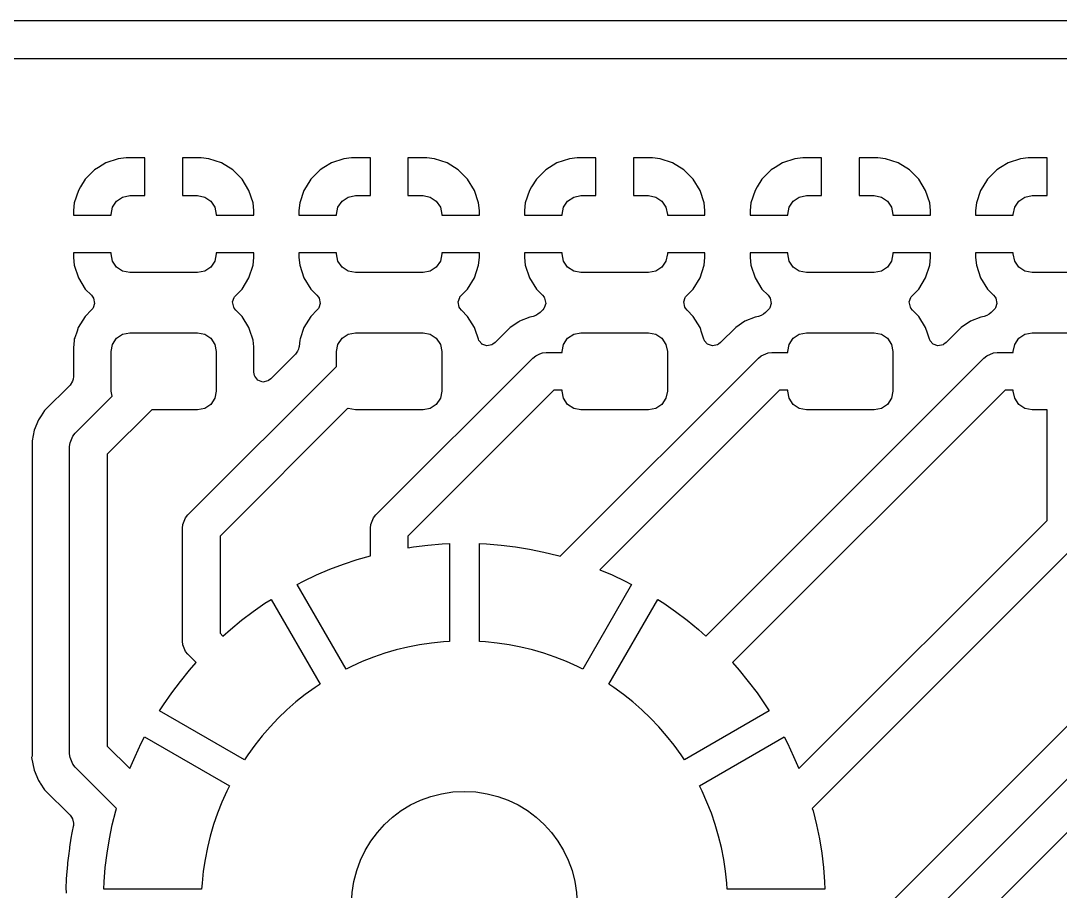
# Model space of a CAD drawing. Header units: millimetres. Extents: x 117.1 to 182.9, y -117.9 to -82.1.
# Drawn here: x 134.1 to 147.92, y -111.83 to -100.25 of the extents above; entities that cross this region are included whole.
import ezdxf

# ---------------------------------------------------------------- set-up
doc = ezdxf.new("R2010")
doc.units = ezdxf.units.MM
for name, color, linetype, lineweight, true_color in [('cut_in', 5, 'CONTINUOUS', 25, 0x0000ff), ('trace_in', 6, 'CONTINUOUS', 25, 0xff00ff), ('trace_out', 214, 'CONTINUOUS', 25, 0x800080)]:
    doc.layers.add(name, color=color, linetype=linetype, lineweight=lineweight, true_color=true_color)

msp = doc.modelspace()

# ---------------------------------------------------------------- linework, layer by layer
at = {"layer": 'cut_in'}
msp.add_circle((140, -112), 1.5, dxfattribs=at)
at = {"layer": 'trace_in', "linetype": 'CONTINUOUS'}
for p, q in [((135.230875, -102.140643), (135.131394, -102.202003)), ((135.230877, -102.140642), (135.230875, -102.140643)), ((135.230879, -102.140641), (135.230877, -102.140642)), ((135.230887, -102.140638), (135.230879, -102.140641)), ((135.397302, -102.085494), (135.230887, -102.140638)), ((135.397304, -102.085493), (135.397302, -102.085494)), ((135.500006, -102.075001), (135.397304, -102.085493)), ((135.500019, -102.075), (135.500006, -102.075001)), ((135.500029, -102.075), (135.500019, -102.075)), ((135.500037, -102.075), (135.500029, -102.075)), ((135.75, -102.075), (135.500037, -102.075)), ((135.75, -102.575), (135.75, -102.075)), ((136.499986, -102.075), (136.25, -102.075)), ((136.25, -102.075), (136.25, -102.575)), ((136.499991, -102.075), (136.499986, -102.075)), ((136.602694, -102.085493), (136.499991, -102.075)), ((136.602699, -102.085494), (136.602694, -102.085493)), ((136.76911, -102.140638), (136.602699, -102.085494)), ((136.769119, -102.140641), (136.76911, -102.140638)), ((136.769124, -102.140643), (136.769119, -102.140641)), ((136.918345, -102.232684), (136.769124, -102.140643)), ((138.230875, -102.140643), (138.131394, -102.202003)), ((138.230877, -102.140642), (138.230875, -102.140643)), ((138.230879, -102.140641), (138.230877, -102.140642)), ((138.230887, -102.140638), (138.230879, -102.140641)), ((138.397302, -102.085494), (138.230887, -102.140638)), ((138.397304, -102.085493), (138.397302, -102.085494)), ((138.500006, -102.075001), (138.397304, -102.085493)), ((138.500019, -102.075), (138.500006, -102.075001)), ((138.500029, -102.075), (138.500019, -102.075)), ((138.500037, -102.075), (138.500029, -102.075)), ((138.75, -102.075), (138.500037, -102.075)), ((138.75, -102.575), (138.75, -102.075)), ((139.499986, -102.075), (139.25, -102.075)), ((139.25, -102.075), (139.25, -102.575)), ((139.499991, -102.075), (139.499986, -102.075)), ((139.602694, -102.085493), (139.499991, -102.075)), ((139.602699, -102.085494), (139.602694, -102.085493)), ((139.76911, -102.140638), (139.602699, -102.085494)), ((139.769119, -102.140641), (139.76911, -102.140638)), ((139.769124, -102.140643), (139.769119, -102.140641)), ((139.918345, -102.232684), (139.769124, -102.140643)), ((141.230875, -102.140643), (141.131394, -102.202003)), ((141.230877, -102.140642), (141.230875, -102.140643)), ((141.230879, -102.140641), (141.230877, -102.140642)), ((141.230887, -102.140638), (141.230879, -102.140641)), ((141.397302, -102.085494), (141.230887, -102.140638)), ((141.397304, -102.085493), (141.397302, -102.085494)), ((141.500006, -102.075001), (141.397304, -102.085493)), ((141.500019, -102.075), (141.500006, -102.075001)), ((141.500029, -102.075), (141.500019, -102.075)), ((141.500037, -102.075), (141.500029, -102.075)), ((141.75, -102.075), (141.500037, -102.075)), ((141.75, -102.575), (141.75, -102.075)), ((142.499986, -102.075), (142.25, -102.075)), ((142.25, -102.075), (142.25, -102.575)), ((142.499991, -102.075), (142.499986, -102.075)), ((142.602694, -102.085493), (142.499991, -102.075)), ((142.602699, -102.085494), (142.602694, -102.085493)), ((142.76911, -102.140638), (142.602699, -102.085494)), ((142.769119, -102.140641), (142.76911, -102.140638)), ((142.769124, -102.140643), (142.769119, -102.140641)), ((142.918345, -102.232684), (142.769124, -102.140643)), ((144.230875, -102.140643), (144.131394, -102.202003)), ((144.230877, -102.140642), (144.230875, -102.140643)), ((144.230879, -102.140641), (144.230877, -102.140642)), ((144.230887, -102.140638), (144.230879, -102.140641)), ((144.397302, -102.085494), (144.230887, -102.140638)), ((144.397304, -102.085493), (144.397302, -102.085494)), ((144.500006, -102.075001), (144.397304, -102.085493)), ((144.500019, -102.075), (144.500006, -102.075001)), ((144.500029, -102.075), (144.500019, -102.075)), ((144.500037, -102.075), (144.500029, -102.075)), ((144.75, -102.075), (144.500037, -102.075)), ((144.75, -102.575), (144.75, -102.075)), ((145.499986, -102.075), (145.25, -102.075)), ((145.25, -102.075), (145.25, -102.575)), ((145.499991, -102.075), (145.499986, -102.075)), ((145.602694, -102.085493), (145.499991, -102.075)), ((145.602699, -102.085494), (145.602694, -102.085493)), ((145.76911, -102.140638), (145.602699, -102.085494)), ((145.769119, -102.140641), (145.76911, -102.140638)), ((145.769124, -102.140643), (145.769119, -102.140641)), ((145.918345, -102.232684), (145.769124, -102.140643)), ((147.230875, -102.140643), (147.131394, -102.202003)), ((147.230877, -102.140642), (147.230875, -102.140643)), ((147.230879, -102.140641), (147.230877, -102.140642)), ((147.230887, -102.140638), (147.230879, -102.140641)), ((147.397302, -102.085494), (147.230887, -102.140638)), ((147.397304, -102.085493), (147.397302, -102.085494)), ((147.500006, -102.075001), (147.397304, -102.085493)), ((147.500019, -102.075), (147.500006, -102.075001)), ((147.500029, -102.075), (147.500019, -102.075)), ((147.500037, -102.075), (147.500029, -102.075)), ((147.75, -102.075), (147.500037, -102.075)), ((147.75, -102.575), (147.75, -102.075)), ((135.081652, -102.232685), (134.957685, -102.356652)), ((135.131394, -102.202003), (135.081652, -102.232685)), ((137.042315, -102.356654), (136.918345, -102.232684)), ((138.081652, -102.232685), (137.957685, -102.356652)), ((138.131394, -102.202003), (138.081652, -102.232685)), ((140.042315, -102.356654), (139.918345, -102.232684)), ((141.081652, -102.232685), (140.957685, -102.356652)), ((141.131394, -102.202003), (141.081652, -102.232685)), ((143.042315, -102.356654), (142.918345, -102.232684)), ((144.081652, -102.232685), (143.957685, -102.356652)), ((144.131394, -102.202003), (144.081652, -102.232685)), ((146.042315, -102.356654), (145.918345, -102.232684)), ((147.081652, -102.232685), (146.957685, -102.356652)), ((147.131394, -102.202003), (147.081652, -102.232685)), ((134.957684, -102.356654), (134.894337, -102.459356)), ((134.957685, -102.356652), (134.957684, -102.356654)), ((137.134356, -102.505875), (137.042315, -102.356654)), ((137.957684, -102.356654), (137.894337, -102.459356)), ((137.957685, -102.356652), (137.957684, -102.356654)), ((140.134356, -102.505875), (140.042315, -102.356654)), ((140.957684, -102.356654), (140.894337, -102.459356)), ((140.957685, -102.356652), (140.957684, -102.356654)), ((143.134356, -102.505875), (143.042315, -102.356654)), ((143.957684, -102.356654), (143.894337, -102.459356)), ((143.957685, -102.356652), (143.957684, -102.356654)), ((146.134356, -102.505875), (146.042315, -102.356654)), ((146.957684, -102.356654), (146.894337, -102.459356)), ((146.957685, -102.356652), (146.957684, -102.356654)), ((134.865638, -102.505888), (134.810494, -102.672299)), ((134.865641, -102.505879), (134.865638, -102.505888)), ((134.894337, -102.459356), (134.865641, -102.505879)), ((135.454329, -102.59403), (135.55, -102.575)), ((135.55, -102.575), (135.75, -102.575)), ((136.25, -102.575), (136.45, -102.575)), ((136.45, -102.575), (136.545671, -102.59403)), ((137.134358, -102.50588), (137.134356, -102.505875)), ((137.189505, -102.672302), (137.134358, -102.50588)), ((137.865638, -102.505888), (137.810494, -102.672299)), ((137.865641, -102.505879), (137.865638, -102.505888)), ((137.894337, -102.459356), (137.865641, -102.505879)), ((138.454329, -102.59403), (138.55, -102.575)), ((138.55, -102.575), (138.75, -102.575)), ((139.25, -102.575), (139.45, -102.575)), ((139.45, -102.575), (139.545671, -102.59403)), ((140.134358, -102.50588), (140.134356, -102.505875)), ((140.189505, -102.672302), (140.134358, -102.50588)), ((140.865638, -102.505888), (140.810494, -102.672299)), ((140.865641, -102.505879), (140.865638, -102.505888)), ((140.894337, -102.459356), (140.865641, -102.505879)), ((141.454329, -102.59403), (141.55, -102.575)), ((141.55, -102.575), (141.75, -102.575)), ((142.25, -102.575), (142.45, -102.575)), ((142.45, -102.575), (142.545671, -102.59403)), ((143.134358, -102.50588), (143.134356, -102.505875)), ((143.189505, -102.672302), (143.134358, -102.50588)), ((143.865638, -102.505888), (143.810494, -102.672299)), ((143.865641, -102.505879), (143.865638, -102.505888)), ((143.894337, -102.459356), (143.865641, -102.505879)), ((144.454329, -102.59403), (144.55, -102.575)), ((144.55, -102.575), (144.75, -102.575)), ((145.25, -102.575), (145.45, -102.575)), ((145.45, -102.575), (145.545671, -102.59403)), ((146.134358, -102.50588), (146.134356, -102.505875)), ((146.189505, -102.672302), (146.134358, -102.50588)), ((146.865638, -102.505888), (146.810494, -102.672299)), ((146.865641, -102.505879), (146.865638, -102.505888)), ((146.894337, -102.459356), (146.865641, -102.505879)), ((147.454329, -102.59403), (147.55, -102.575)), ((147.55, -102.575), (147.75, -102.575)), ((134.810493, -102.672304), (134.8, -102.775007)), ((134.810494, -102.672299), (134.810493, -102.672304)), ((135.31903, -102.729329), (135.373223, -102.648223)), ((135.373223, -102.648223), (135.454329, -102.59403)), ((136.545671, -102.59403), (136.626777, -102.648223)), ((136.626777, -102.648223), (136.68097, -102.729329)), ((137.199997, -102.775007), (137.189505, -102.672302)), ((137.810493, -102.672304), (137.8, -102.775007)), ((137.810494, -102.672299), (137.810493, -102.672304)), ((138.31903, -102.729329), (138.373223, -102.648223)), ((138.373223, -102.648223), (138.454329, -102.59403)), ((139.545671, -102.59403), (139.626777, -102.648223)), ((139.626777, -102.648223), (139.68097, -102.729329)), ((140.199997, -102.775007), (140.189505, -102.672302)), ((140.810493, -102.672304), (140.8, -102.775007)), ((140.810494, -102.672299), (140.810493, -102.672304)), ((141.31903, -102.729329), (141.373223, -102.648223)), ((141.373223, -102.648223), (141.454329, -102.59403)), ((142.545671, -102.59403), (142.626777, -102.648223)), ((142.626777, -102.648223), (142.68097, -102.729329)), ((143.199997, -102.775007), (143.189505, -102.672302)), ((143.810493, -102.672304), (143.8, -102.775007)), ((143.810494, -102.672299), (143.810493, -102.672304)), ((144.31903, -102.729329), (144.373223, -102.648223)), ((144.373223, -102.648223), (144.454329, -102.59403)), ((145.545671, -102.59403), (145.626777, -102.648223)), ((145.626777, -102.648223), (145.68097, -102.729329)), ((146.199997, -102.775007), (146.189505, -102.672302)), ((146.810493, -102.672304), (146.8, -102.775007)), ((146.810494, -102.672299), (146.810493, -102.672304)), ((147.31903, -102.729329), (147.373223, -102.648223)), ((147.373223, -102.648223), (147.454329, -102.59403)), ((134.8, -102.775007), (134.8, -102.77501)), ((134.8, -102.77501), (134.8, -102.775013)), ((134.8, -102.775013), (134.8, -102.8375)), ((134.8, -102.8375), (135.3, -102.8375)), ((135.3, -102.825), (135.31903, -102.729329)), ((135.3, -102.8375), (135.3, -102.825)), ((136.68097, -102.729329), (136.7, -102.825)), ((136.7, -102.825), (136.7, -102.8375)), ((136.7, -102.8375), (137.199999, -102.8375)), ((137.199998, -102.775012), (137.199997, -102.775007)), ((137.199999, -102.775029), (137.199998, -102.775012)), ((137.199999, -102.8375), (137.199999, -102.775029)), ((137.8, -102.775007), (137.8, -102.77501)), ((137.8, -102.77501), (137.8, -102.775013)), ((137.8, -102.775013), (137.8, -102.8375)), ((137.8, -102.8375), (138.3, -102.8375)), ((138.3, -102.825), (138.31903, -102.729329)), ((138.3, -102.8375), (138.3, -102.825)), ((139.68097, -102.729329), (139.7, -102.825)), ((139.7, -102.825), (139.7, -102.8375)), ((139.7, -102.8375), (140.199999, -102.8375)), ((140.199998, -102.775012), (140.199997, -102.775007)), ((140.199999, -102.775029), (140.199998, -102.775012)), ((140.199999, -102.8375), (140.199999, -102.775029)), ((140.8, -102.775007), (140.8, -102.77501)), ((140.8, -102.77501), (140.8, -102.775013)), ((140.8, -102.775013), (140.8, -102.8375)), ((140.8, -102.8375), (141.3, -102.8375)), ((141.3, -102.825), (141.31903, -102.729329)), ((141.3, -102.8375), (141.3, -102.825)), ((142.68097, -102.729329), (142.7, -102.825)), ((142.7, -102.825), (142.7, -102.8375)), ((142.7, -102.8375), (143.199999, -102.8375)), ((143.199998, -102.775012), (143.199997, -102.775007)), ((143.199999, -102.775029), (143.199998, -102.775012)), ((143.199999, -102.8375), (143.199999, -102.775029)), ((143.8, -102.775007), (143.8, -102.77501)), ((143.8, -102.77501), (143.8, -102.775013)), ((143.8, -102.775013), (143.8, -102.8375)), ((143.8, -102.8375), (144.3, -102.8375)), ((144.3, -102.825), (144.31903, -102.729329)), ((144.3, -102.8375), (144.3, -102.825)), ((145.68097, -102.729329), (145.7, -102.825)), ((145.7, -102.825), (145.7, -102.8375)), ((145.7, -102.8375), (146.199999, -102.8375)), ((146.199998, -102.775012), (146.199997, -102.775007)), ((146.199999, -102.775029), (146.199998, -102.775012)), ((146.199999, -102.8375), (146.199999, -102.775029)), ((146.8, -102.775007), (146.8, -102.77501)), ((146.8, -102.77501), (146.8, -102.775013)), ((146.8, -102.775013), (146.8, -102.8375)), ((146.8, -102.8375), (147.3, -102.8375)), ((147.3, -102.825), (147.31903, -102.729329)), ((147.3, -102.8375), (147.3, -102.825))]:
    msp.add_line(p, q, dxfattribs=at)
at = {"layer": 'trace_out', "linetype": 'CONTINUOUS'}
for p, q in [((153.345, -100.25), (132, -100.25)), ((131.926082, -100.7505), (149.527727, -100.7505)), ((135.3, -103.3375), (134.800001, -103.3375)), ((134.800001, -103.3375), (134.800001, -103.399995)), ((134.800001, -103.399995), (134.810493, -103.502694)), ((135.3, -103.35), (135.3, -103.3375)), ((135.31903, -103.445671), (135.3, -103.35)), ((136.7, -103.35), (136.68097, -103.445671)), ((137.2, -103.3375), (136.7, -103.3375)), ((136.7, -103.3375), (136.7, -103.35)), ((137.189506, -103.50269), (137.199999, -103.399986)), ((137.199999, -103.399986), (137.2, -103.399973)), ((137.2, -103.399973), (137.2, -103.3375)), ((138.3, -103.3375), (137.800001, -103.3375)), ((137.800001, -103.3375), (137.800001, -103.399995)), ((137.800001, -103.399995), (137.810493, -103.502694)), ((138.3, -103.35), (138.3, -103.3375)), ((138.31903, -103.445671), (138.3, -103.35)), ((139.7, -103.35), (139.68097, -103.445671)), ((140.2, -103.3375), (139.7, -103.3375)), ((139.7, -103.3375), (139.7, -103.35)), ((140.189506, -103.50269), (140.199999, -103.399986)), ((140.199999, -103.399986), (140.2, -103.399973)), ((140.2, -103.399973), (140.2, -103.3375)), ((141.3, -103.3375), (140.800001, -103.3375)), ((140.800001, -103.3375), (140.800001, -103.399995)), ((140.800001, -103.399995), (140.810493, -103.502694)), ((141.3, -103.35), (141.3, -103.3375)), ((141.31903, -103.445671), (141.3, -103.35)), ((142.7, -103.35), (142.68097, -103.445671)), ((143.2, -103.3375), (142.7, -103.3375)), ((142.7, -103.3375), (142.7, -103.35)), ((143.189506, -103.50269), (143.199999, -103.399986)), ((143.199999, -103.399986), (143.2, -103.399973)), ((143.2, -103.399973), (143.2, -103.3375)), ((144.3, -103.3375), (143.800001, -103.3375)), ((143.800001, -103.3375), (143.800001, -103.399995)), ((143.800001, -103.399995), (143.810493, -103.502694)), ((144.3, -103.35), (144.3, -103.3375)), ((144.31903, -103.445671), (144.3, -103.35)), ((145.7, -103.35), (145.68097, -103.445671)), ((146.2, -103.3375), (145.7, -103.3375)), ((145.7, -103.3375), (145.7, -103.35)), ((146.189506, -103.50269), (146.199999, -103.399986)), ((146.199999, -103.399986), (146.2, -103.399973)), ((146.2, -103.399973), (146.2, -103.3375)), ((147.3, -103.3375), (146.800001, -103.3375)), ((146.800001, -103.3375), (146.800001, -103.399995)), ((146.800001, -103.399995), (146.810493, -103.502694)), ((147.3, -103.35), (147.3, -103.3375)), ((147.31903, -103.445671), (147.3, -103.35)), ((134.810493, -103.502694), (134.810494, -103.502696)), ((134.810494, -103.502696), (134.865604, -103.669009)), ((135.373223, -103.526777), (135.31903, -103.445671)), ((135.454329, -103.58097), (135.373223, -103.526777)), ((136.626777, -103.526777), (136.545671, -103.58097)), ((136.68097, -103.445671), (136.626777, -103.526777)), ((137.134358, -103.669119), (137.189505, -103.502697)), ((137.189505, -103.502697), (137.189506, -103.50269)), ((137.810493, -103.502694), (137.810494, -103.502696)), ((137.810494, -103.502696), (137.865604, -103.669009)), ((138.373223, -103.526777), (138.31903, -103.445671)), ((138.454329, -103.58097), (138.373223, -103.526777)), ((139.626777, -103.526777), (139.545671, -103.58097)), ((139.68097, -103.445671), (139.626777, -103.526777)), ((140.134358, -103.669119), (140.189505, -103.502697)), ((140.189505, -103.502697), (140.189506, -103.50269)), ((140.810493, -103.502694), (140.810494, -103.502696)), ((140.810494, -103.502696), (140.865604, -103.669009)), ((141.373223, -103.526777), (141.31903, -103.445671)), ((141.454329, -103.58097), (141.373223, -103.526777)), ((142.626777, -103.526777), (142.545671, -103.58097)), ((142.68097, -103.445671), (142.626777, -103.526777)), ((143.134358, -103.669119), (143.189505, -103.502697)), ((143.189505, -103.502697), (143.189506, -103.50269)), ((143.810493, -103.502694), (143.810494, -103.502696)), ((143.810494, -103.502696), (143.865604, -103.669009)), ((144.373223, -103.526777), (144.31903, -103.445671)), ((144.454329, -103.58097), (144.373223, -103.526777)), ((145.626777, -103.526777), (145.545671, -103.58097)), ((145.68097, -103.445671), (145.626777, -103.526777)), ((146.134358, -103.669119), (146.189505, -103.502697)), ((146.189505, -103.502697), (146.189506, -103.50269)), ((146.810493, -103.502694), (146.810494, -103.502696)), ((146.810494, -103.502696), (146.865604, -103.669009)), ((147.373223, -103.526777), (147.31903, -103.445671)), ((147.454329, -103.58097), (147.373223, -103.526777)), ((134.865604, -103.669009), (134.865641, -103.669119)), ((134.865641, -103.669119), (134.865643, -103.669124)), ((134.865643, -103.669124), (134.957684, -103.818345)), ((135.55, -103.6), (135.454329, -103.58097)), ((136.45, -103.6), (135.55, -103.6)), ((136.545671, -103.58097), (136.45, -103.6)), ((137.042317, -103.818342), (137.134356, -103.669124)), ((137.134356, -103.669124), (137.134358, -103.669119)), ((137.865604, -103.669009), (137.865641, -103.669119)), ((137.865641, -103.669119), (137.865643, -103.669124)), ((137.865643, -103.669124), (137.957684, -103.818345)), ((138.55, -103.6), (138.454329, -103.58097)), ((139.45, -103.6), (138.55, -103.6)), ((139.545671, -103.58097), (139.45, -103.6)), ((140.042317, -103.818342), (140.134356, -103.669124)), ((140.134356, -103.669124), (140.134358, -103.669119)), ((140.865604, -103.669009), (140.865641, -103.669119)), ((140.865641, -103.669119), (140.865643, -103.669124)), ((140.865643, -103.669124), (140.957684, -103.818345)), ((141.55, -103.6), (141.454329, -103.58097)), ((142.45, -103.6), (141.55, -103.6)), ((142.545671, -103.58097), (142.45, -103.6)), ((143.042317, -103.818342), (143.134356, -103.669124)), ((143.134356, -103.669124), (143.134358, -103.669119)), ((143.865604, -103.669009), (143.865641, -103.669119)), ((143.865641, -103.669119), (143.865643, -103.669124)), ((143.865643, -103.669124), (143.957684, -103.818345)), ((144.55, -103.6), (144.454329, -103.58097)), ((145.45, -103.6), (144.55, -103.6)), ((145.545671, -103.58097), (145.45, -103.6)), ((146.042317, -103.818342), (146.134356, -103.669124)), ((146.134356, -103.669124), (146.134358, -103.669119)), ((146.865604, -103.669009), (146.865641, -103.669119)), ((146.865641, -103.669119), (146.865643, -103.669124)), ((146.865643, -103.669124), (146.957684, -103.818345)), ((147.55, -103.6), (147.454329, -103.58097)), ((148.45, -103.6), (147.55, -103.6)), ((134.957684, -103.818345), (134.957685, -103.818346)), ((134.957685, -103.818346), (135.038696, -103.899357)), ((136.958113, -103.902545), (137.042317, -103.818342)), ((137.957684, -103.818345), (137.957685, -103.818346)), ((137.957685, -103.818346), (138.038696, -103.899357)), ((139.958113, -103.902545), (140.042317, -103.818342)), ((140.957684, -103.818345), (140.957685, -103.818346)), ((140.957685, -103.818346), (141.038696, -103.899357)), ((142.958113, -103.902545), (143.042317, -103.818342)), ((143.957684, -103.818345), (143.957685, -103.818346)), ((143.957685, -103.818346), (144.038696, -103.899357)), ((145.958113, -103.902545), (146.042317, -103.818342)), ((146.957684, -103.818345), (146.957685, -103.818346)), ((146.957685, -103.818346), (147.038696, -103.899357)), ((135.038696, -103.899357), (135.059848, -103.927613)), ((135.059848, -103.927613), (135.06734, -103.941334)), ((135.06734, -103.941334), (135.082192, -104.009594)), ((136.917935, -103.987888), (136.937302, -103.92969)), ((136.937302, -103.92969), (136.941492, -103.923171)), ((136.941492, -103.923171), (136.958113, -103.902545)), ((138.038696, -103.899357), (138.059848, -103.927613)), ((138.059848, -103.927613), (138.06734, -103.941334)), ((138.06734, -103.941334), (138.082192, -104.009594)), ((139.917935, -103.987888), (139.937302, -103.92969)), ((139.937302, -103.92969), (139.941492, -103.923171)), ((139.941492, -103.923171), (139.958113, -103.902545)), ((141.038696, -103.899357), (141.059848, -103.927613)), ((141.059848, -103.927613), (141.06734, -103.941334)), ((141.06734, -103.941334), (141.082191, -104.009603)), ((142.917935, -103.987888), (142.937302, -103.92969)), ((142.937302, -103.92969), (142.941492, -103.923171)), ((142.941492, -103.923171), (142.958113, -103.902545)), ((144.038696, -103.899357), (144.059848, -103.927613)), ((144.059848, -103.927613), (144.06734, -103.941334)), ((144.06734, -103.941334), (144.082191, -104.009603)), ((145.917935, -103.987888), (145.937302, -103.92969)), ((145.937302, -103.92969), (145.941492, -103.923171)), ((145.941492, -103.923171), (145.958113, -103.902545)), ((147.038696, -103.899357), (147.059848, -103.927613)), ((147.059848, -103.927613), (147.06734, -103.941334)), ((147.06734, -103.941334), (147.082191, -104.009603)), ((135.041877, -104.096755), (134.957285, -104.181347)), ((135.058511, -104.076113), (135.041877, -104.096755)), ((135.062694, -104.069604), (135.058511, -104.076113)), ((135.082063, -104.0114), (135.062694, -104.069604)), ((135.082192, -104.009594), (135.082063, -104.0114)), ((136.917806, -103.989697), (136.917935, -103.987888)), ((136.932658, -104.057957), (136.917806, -103.989697)), ((136.94015, -104.071678), (136.932658, -104.057957)), ((136.961302, -104.099934), (136.94015, -104.071678)), ((137.042712, -104.181344), (136.961302, -104.099934)), ((138.041877, -104.096755), (137.957285, -104.181347)), ((138.058511, -104.076113), (138.041877, -104.096755)), ((138.062694, -104.069604), (138.058511, -104.076113)), ((138.082063, -104.0114), (138.062694, -104.069604)), ((138.082192, -104.009594), (138.082063, -104.0114)), ((139.917806, -103.989697), (139.917935, -103.987888)), ((139.932658, -104.057957), (139.917806, -103.989697)), ((139.94015, -104.071678), (139.932658, -104.057957)), ((139.961302, -104.099934), (139.94015, -104.071678)), ((140.042712, -104.181344), (139.961302, -104.099934)), ((141.041876, -104.096753), (141.006662, -104.131968)), ((141.058507, -104.076116), (141.041876, -104.096753)), ((141.062691, -104.069606), (141.058507, -104.076116)), ((141.082062, -104.011407), (141.062691, -104.069606)), ((141.082191, -104.009603), (141.082062, -104.011407)), ((142.917806, -103.989697), (142.917935, -103.987888)), ((142.932658, -104.057957), (142.917806, -103.989697)), ((142.94015, -104.071678), (142.932658, -104.057957)), ((142.961302, -104.099934), (142.94015, -104.071678)), ((143.042712, -104.181344), (142.961302, -104.099934)), ((144.041876, -104.096753), (144.006662, -104.131968)), ((144.058507, -104.076116), (144.041876, -104.096753)), ((144.062691, -104.069606), (144.058507, -104.076116)), ((144.082062, -104.011407), (144.062691, -104.069606)), ((144.082191, -104.009603), (144.082062, -104.011407)), ((145.917806, -103.989697), (145.917935, -103.987888)), ((145.932658, -104.057957), (145.917806, -103.989697)), ((145.94015, -104.071678), (145.932658, -104.057957)), ((145.961302, -104.099934), (145.94015, -104.071678)), ((146.042712, -104.181344), (145.961302, -104.099934)), ((147.041876, -104.096753), (147.006662, -104.131968)), ((147.058507, -104.076116), (147.041876, -104.096753)), ((147.062691, -104.069606), (147.058507, -104.076116)), ((147.082062, -104.011407), (147.062691, -104.069606)), ((147.082191, -104.009603), (147.082062, -104.011407)), ((134.957285, -104.181347), (134.865186, -104.330664)), ((137.134814, -104.330666), (137.042712, -104.181344)), ((137.957285, -104.181347), (137.865186, -104.330664)), ((140.134814, -104.330666), (140.042712, -104.181344)), ((140.868579, -104.190844), (140.732015, -104.24741)), ((140.868598, -104.190838), (140.868579, -104.190844)), ((140.914073, -104.181793), (140.868598, -104.190838)), ((140.949307, -104.169009), (140.914073, -104.181793)), ((140.978405, -104.153121), (140.949307, -104.169009)), ((141.006662, -104.131968), (140.978405, -104.153121)), ((143.134814, -104.330666), (143.042712, -104.181344)), ((143.868579, -104.190844), (143.732017, -104.247408)), ((143.868598, -104.190838), (143.868579, -104.190844)), ((143.914073, -104.181793), (143.868598, -104.190838)), ((143.949307, -104.169009), (143.914073, -104.181793)), ((143.978405, -104.153121), (143.949307, -104.169009)), ((144.006662, -104.131968), (143.978405, -104.153121)), ((146.134814, -104.330666), (146.042712, -104.181344)), ((146.868579, -104.190844), (146.732017, -104.247408)), ((146.868598, -104.190838), (146.868579, -104.190844)), ((146.914073, -104.181793), (146.868598, -104.190838)), ((146.949307, -104.169009), (146.914073, -104.181793)), ((146.978405, -104.153121), (146.949307, -104.169009)), ((147.006662, -104.131968), (146.978405, -104.153121)), ((134.865185, -104.330667), (134.848617, -104.380667)), ((134.865186, -104.330664), (134.865185, -104.330667)), ((137.143834, -104.357887), (137.134814, -104.330666)), ((137.189998, -104.4972), (137.143834, -104.357887)), ((137.865185, -104.330667), (137.815929, -104.479311)), ((137.865186, -104.330664), (137.865185, -104.330667)), ((140.143834, -104.357887), (140.134814, -104.330666)), ((140.186191, -104.485712), (140.143834, -104.357887)), ((140.609084, -104.329548), (140.407338, -104.531293)), ((140.724271, -104.252584), (140.609084, -104.329548)), ((140.724272, -104.252583), (140.724271, -104.252584)), ((140.732002, -104.247417), (140.724272, -104.252583)), ((140.732004, -104.247415), (140.732002, -104.247417)), ((140.732007, -104.247414), (140.732004, -104.247415)), ((140.732015, -104.24741), (140.732007, -104.247414)), ((143.143834, -104.357887), (143.134814, -104.330666)), ((143.151383, -104.38067), (143.143834, -104.357887)), ((143.609074, -104.329555), (143.407337, -104.531293)), ((143.60908, -104.32955), (143.609074, -104.329555)), ((143.609081, -104.329549), (143.60908, -104.32955)), ((143.731991, -104.247423), (143.609081, -104.329549)), ((143.732008, -104.247413), (143.731991, -104.247423)), ((143.732017, -104.247408), (143.732008, -104.247413)), ((146.143834, -104.357887), (146.134814, -104.330666)), ((146.151383, -104.38067), (146.143834, -104.357887)), ((146.609074, -104.329555), (146.407337, -104.531293)), ((146.60908, -104.32955), (146.609074, -104.329555)), ((146.609081, -104.329549), (146.60908, -104.32955)), ((146.731991, -104.247423), (146.609081, -104.329549)), ((146.732008, -104.247413), (146.731991, -104.247423)), ((146.732017, -104.247408), (146.732008, -104.247413)), ((134.809359, -104.503476), (134.7995, -104.599973)), ((134.809542, -104.499881), (134.809359, -104.503476)), ((134.810365, -104.49363), (134.809542, -104.499881)), ((134.811852, -104.479067), (134.810365, -104.49363)), ((134.820298, -104.466124), (134.811852, -104.479067)), ((134.848616, -104.38067), (134.820298, -104.466124)), ((134.848617, -104.380667), (134.848616, -104.38067)), ((135.31903, -104.554329), (135.373223, -104.473223)), ((135.373223, -104.473223), (135.454329, -104.41903)), ((135.454329, -104.41903), (135.55, -104.4)), ((135.55, -104.4), (136.45, -104.4)), ((136.45, -104.4), (136.545671, -104.41903)), ((136.545671, -104.41903), (136.626777, -104.473223)), ((136.626777, -104.473223), (136.68097, -104.554329)), ((137.189999, -104.497203), (137.189998, -104.4972)), ((137.19912, -104.586496), (137.189999, -104.497203)), ((137.81, -104.497205), (137.801098, -104.584337)), ((137.810001, -104.497204), (137.81, -104.497205)), ((137.815928, -104.479316), (137.810001, -104.497204)), ((137.815929, -104.479311), (137.815928, -104.479316)), ((138.31903, -104.554329), (138.373223, -104.473223)), ((138.373223, -104.473223), (138.454329, -104.41903)), ((138.454329, -104.41903), (138.55, -104.4)), ((138.55, -104.4), (139.45, -104.4)), ((139.45, -104.4), (139.545671, -104.41903)), ((139.545671, -104.41903), (139.626777, -104.473223)), ((139.626777, -104.473223), (139.68097, -104.554329)), ((140.193995, -104.504131), (140.186191, -104.485712)), ((140.194749, -104.505574), (140.193995, -104.504131)), ((140.230316, -104.547398), (140.194749, -104.505574)), ((141.31903, -104.554329), (141.373223, -104.473223)), ((141.373223, -104.473223), (141.454329, -104.41903)), ((141.454329, -104.41903), (141.55, -104.4)), ((141.55, -104.4), (142.45, -104.4)), ((142.45, -104.4), (142.545671, -104.41903)), ((142.545671, -104.41903), (142.626777, -104.473223)), ((142.626777, -104.473223), (142.68097, -104.554329)), ((143.18619, -104.48571), (143.151383, -104.38067)), ((143.193995, -104.504132), (143.18619, -104.48571)), ((143.194749, -104.505575), (143.193995, -104.504132)), ((143.230316, -104.547399), (143.194749, -104.505575)), ((144.31903, -104.554329), (144.373223, -104.473223)), ((144.373223, -104.473223), (144.454329, -104.41903)), ((144.454329, -104.41903), (144.55, -104.4)), ((144.55, -104.4), (145.45, -104.4)), ((145.45, -104.4), (145.545671, -104.41903)), ((145.545671, -104.41903), (145.626777, -104.473223)), ((145.626777, -104.473223), (145.68097, -104.554329)), ((146.18619, -104.48571), (146.151383, -104.38067)), ((146.193995, -104.504132), (146.18619, -104.48571)), ((146.194749, -104.505575), (146.193995, -104.504132)), ((146.230316, -104.547399), (146.194749, -104.505575)), ((147.31903, -104.554329), (147.373223, -104.473223)), ((147.373223, -104.473223), (147.454329, -104.41903)), ((147.454329, -104.41903), (147.55, -104.4)), ((147.55, -104.4), (148.45, -104.4)), ((134.7995, -104.599973), (134.7995, -104.982439)), ((135.3, -104.65), (135.31903, -104.554329)), ((135.3, -105.175), (135.3, -104.65)), ((136.68097, -104.554329), (136.7, -104.65)), ((136.7, -104.65), (136.7, -105.175)), ((137.200499, -104.599992), (137.19912, -104.586496)), ((137.200499, -104.599994), (137.200499, -104.599992)), ((137.200499, -104.924394), (137.200499, -104.599994)), ((137.781815, -104.643111), (137.754687, -104.683942)), ((137.792792, -104.616211), (137.781815, -104.643111)), ((137.799417, -104.58967), (137.792792, -104.616211)), ((137.800765, -104.586699), (137.799417, -104.58967)), ((137.801098, -104.584337), (137.800765, -104.586699)), ((138.3, -104.65), (138.31903, -104.554329)), ((138.3, -104.846446), (138.3, -104.65)), ((139.68097, -104.554329), (139.7, -104.65)), ((139.7, -104.65), (139.7, -105.175)), ((140.233161, -104.549528), (140.230316, -104.547398)), ((140.298625, -104.573947), (140.233161, -104.549528)), ((140.366898, -104.559097), (140.298625, -104.573947)), ((140.379081, -104.552445), (140.366898, -104.559097)), ((140.407338, -104.531293), (140.379081, -104.552445)), ((141.3, -104.65), (141.31903, -104.554329)), ((141.3, -104.6625), (141.3, -104.65)), ((142.68097, -104.554329), (142.7, -104.65)), ((142.7, -104.65), (142.7, -105.175)), ((143.233166, -104.549532), (143.230316, -104.547399)), ((143.298629, -104.573948), (143.233166, -104.549532)), ((143.366902, -104.559096), (143.298629, -104.573948)), ((143.379084, -104.552444), (143.366902, -104.559096)), ((143.407337, -104.531293), (143.379084, -104.552444)), ((144.3, -104.65), (144.31903, -104.554329)), ((144.3, -104.6625), (144.3, -104.65)), ((145.68097, -104.554329), (145.7, -104.65)), ((145.7, -104.65), (145.7, -105.175)), ((146.233166, -104.549532), (146.230316, -104.547399)), ((146.298629, -104.573948), (146.233166, -104.549532)), ((146.366902, -104.559096), (146.298629, -104.573948)), ((146.379084, -104.552444), (146.366902, -104.559096)), ((146.407337, -104.531293), (146.379084, -104.552444)), ((147.3, -104.65), (147.31903, -104.554329)), ((147.3, -104.6625), (147.3, -104.65)), ((137.754687, -104.683942), (137.424787, -105.013842)), ((138.823223, -106.823223), (140.910723, -104.735723)), ((140.910723, -104.735723), (140.948608, -104.704632)), ((140.948608, -104.704632), (141.004467, -104.681495)), ((141.004467, -104.681495), (141.038727, -104.667304)), ((141.038727, -104.667304), (141.0875, -104.6625)), ((141.0875, -104.6625), (141.3, -104.6625)), ((141.274177, -107.372269), (143.910723, -104.735724)), ((143.212499, -108.433946), (146.910723, -104.735724)), ((143.910723, -104.735724), (143.948602, -104.704637)), ((143.948602, -104.704637), (143.948607, -104.704633)), ((143.948607, -104.704633), (144.038727, -104.667304)), ((144.038727, -104.667304), (144.0875, -104.6625)), ((144.0875, -104.6625), (144.3, -104.6625)), ((146.910723, -104.735724), (146.948602, -104.704637)), ((146.948602, -104.704637), (146.948607, -104.704633)), ((146.948607, -104.704633), (147.038727, -104.667304)), ((147.038727, -104.667304), (147.0875, -104.6625)), ((147.0875, -104.6625), (147.3, -104.6625)), ((136.323223, -106.823223), (138.3, -104.846446)), ((137.208312, -104.967714), (137.200499, -104.924394)), ((134.787064, -105.042617), (134.755769, -105.095361)), ((134.794476, -105.017376), (134.787064, -105.042617)), ((134.7995, -104.982439), (134.794476, -105.017376)), ((137.208997, -104.969551), (137.208312, -104.967714)), ((137.210993, -104.974904), (137.208997, -104.969551)), ((137.210999, -104.97492), (137.210993, -104.974904)), ((137.252872, -105.030852), (137.210999, -104.97492)), ((137.318337, -105.055266), (137.252872, -105.030852)), ((137.38661, -105.040412), (137.318337, -105.055266)), ((137.396537, -105.034991), (137.38661, -105.040412)), ((137.424787, -105.013842), (137.396537, -105.034991)), ((134.755769, -105.095361), (134.417045, -105.434085)), ((135.313927, -105.245018), (135.3, -105.175)), ((136.7, -105.175), (136.68097, -105.270671)), ((141.191054, -105.1625), (139.25, -107.103554)), ((139.7, -105.175), (139.68097, -105.270671)), ((141.3, -105.1625), (141.191054, -105.1625)), ((141.3, -105.175), (141.3, -105.1625)), ((141.31903, -105.270671), (141.3, -105.175)), ((144.191053, -105.1625), (141.802493, -107.551059)), ((142.7, -105.175), (142.68097, -105.270671)), ((147.191053, -105.1625), (143.566053, -108.7875)), ((144.3, -105.1625), (144.191053, -105.1625)), ((144.3, -105.175), (144.3, -105.1625)), ((144.31903, -105.270671), (144.3, -105.175)), ((145.7, -105.175), (145.68097, -105.270671)), ((147.3, -105.1625), (147.191053, -105.1625)), ((147.3, -105.175), (147.3, -105.1625)), ((147.31903, -105.270671), (147.3, -105.175)), ((134.823223, -105.735723), (135.313927, -105.245018)), ((136.68097, -105.270671), (136.626777, -105.351777)), ((139.68097, -105.270671), (139.626777, -105.351777)), ((141.373223, -105.351777), (141.31903, -105.270671)), ((142.68097, -105.270671), (142.626777, -105.351777)), ((144.373223, -105.351777), (144.31903, -105.270671)), ((145.68097, -105.270671), (145.626777, -105.351777)), ((147.373223, -105.351777), (147.31903, -105.270671)), ((134.393808, -105.468865), (134.370727, -105.50341)), ((134.417045, -105.434085), (134.393808, -105.468865)), ((135.841053, -105.425), (135.25, -106.016053)), ((136.45, -105.425), (135.841053, -105.425)), ((136.545671, -105.40597), (136.45, -105.425)), ((136.626777, -105.351777), (136.545671, -105.40597)), ((138.450285, -105.403268), (136.75, -107.103554)), ((138.454329, -105.40597), (138.450285, -105.403268)), ((138.55, -105.425), (138.454329, -105.40597)), ((139.45, -105.425), (138.55, -105.425)), ((139.545671, -105.40597), (139.45, -105.425)), ((139.626777, -105.351777), (139.545671, -105.40597)), ((141.454329, -105.40597), (141.373223, -105.351777)), ((141.55, -105.425), (141.454329, -105.40597)), ((142.45, -105.425), (141.55, -105.425)), ((142.545671, -105.40597), (142.45, -105.425)), ((142.626777, -105.351777), (142.545671, -105.40597)), ((144.454329, -105.40597), (144.373223, -105.351777)), ((144.55, -105.425), (144.454329, -105.40597)), ((145.45, -105.425), (144.55, -105.425)), ((145.545671, -105.40597), (145.45, -105.425)), ((145.626777, -105.351777), (145.545671, -105.40597)), ((147.454329, -105.40597), (147.373223, -105.351777)), ((147.55, -105.425), (147.454329, -105.40597)), ((147.75, -105.425), (147.55, -105.425)), ((147.75, -106.896446), (147.75, -105.425)), ((134.334911, -105.557012), (134.278344, -105.693579)), ((134.334914, -105.557006), (134.334911, -105.557012)), ((134.370724, -105.503415), (134.334914, -105.557006)), ((134.370727, -105.50341), (134.370724, -105.503415)), ((134.278338, -105.693598), (134.2495, -105.838576)), ((134.278344, -105.693579), (134.278338, -105.693598)), ((134.792137, -105.773602), (134.823223, -105.735723)), ((134.2495, -105.838576), (134.2495, -110.029551)), ((134.75, -105.9125), (134.754804, -105.863727)), ((134.754804, -105.863727), (134.792133, -105.773607)), ((134.792133, -105.773607), (134.792137, -105.773602)), ((134.75, -110), (134.75, -105.9125)), ((135.25, -106.016053), (135.25, -109.896446)), ((136.254804, -106.951227), (136.292133, -106.861107)), ((136.292133, -106.861107), (136.292137, -106.861102)), ((136.292137, -106.861102), (136.323223, -106.823223)), ((138.754804, -106.951227), (138.792133, -106.861107)), ((138.792133, -106.861107), (138.792137, -106.861102)), ((138.792137, -106.861102), (138.823223, -106.823223)), ((136.25, -107), (136.254804, -106.951227)), ((136.25, -108.5), (136.25, -107)), ((138.75, -107), (138.754804, -106.951227)), ((138.75, -107.365269), (138.75, -107)), ((144.44894, -110.197505), (147.75, -106.896446)), ((136.75, -107.103554), (136.75, -108.396446)), ((139.25, -107.103554), (139.25, -107.259379)), ((139.25, -107.259379), (139.321886, -107.24765)), ((139.321886, -107.24765), (139.512576, -107.224323)), ((139.512576, -107.224323), (139.704047, -107.208645)), ((139.704047, -107.208645), (139.8, -107.204168)), ((139.8, -107.204168), (139.8, -108.505719)), ((140.2, -108.505719), (140.2, -107.204168)), ((140.2, -107.204168), (140.295953, -107.208645)), ((140.295953, -107.208645), (140.487424, -107.224323)), ((140.487424, -107.224323), (140.678115, -107.247649)), ((140.678115, -107.247649), (140.867719, -107.278587)), ((140.867719, -107.278587), (141.055934, -107.317086)), ((148.176777, -107.176777), (144.62773, -110.725823)), ((138.39076, -107.477277), (138.573009, -107.416511)), ((138.573009, -107.416511), (138.75, -107.365269)), ((141.055934, -107.317086), (141.242458, -107.363086)), ((141.242458, -107.363086), (141.274177, -107.372269)), ((138.034283, -107.620431), (138.211089, -107.545287)), ((138.211089, -107.545287), (138.39076, -107.477277)), ((141.802493, -107.551059), (141.965717, -107.62043)), ((137.860625, -107.702588), (138.034283, -107.620431)), ((141.965717, -107.62043), (142.139375, -107.702588)), ((137.775289, -107.746688), (137.860625, -107.702588)), ((138.426065, -108.873864), (137.775289, -107.746688)), ((142.224711, -107.746688), (141.573935, -108.873864)), ((142.139375, -107.702588), (142.224711, -107.746688)), ((137.34802, -107.998541), (137.428879, -107.946688)), ((137.428879, -107.946688), (138.079654, -109.073864)), ((141.920346, -109.073864), (142.571121, -107.946688)), ((142.571121, -107.946688), (142.65198, -107.998541)), ((137.036561, -108.223401), (137.19004, -108.107854)), ((137.19004, -108.107854), (137.34802, -107.998541)), ((142.65198, -107.998541), (142.80996, -108.107854)), ((142.80996, -108.107854), (142.963439, -108.223401)), ((136.887827, -108.344996), (137.036561, -108.223401)), ((142.963439, -108.223401), (143.112173, -108.344996)), ((136.7875, -108.433946), (136.887827, -108.344996)), ((143.112173, -108.344996), (143.212499, -108.433946)), ((136.254804, -108.548773), (136.25, -108.5)), ((136.75, -108.396446), (136.7875, -108.433946)), ((139.720576, -108.510717), (139.562254, -108.527025)), ((139.8, -108.505719), (139.720576, -108.510717)), ((140.279424, -108.510717), (140.2, -108.505719)), ((140.437746, -108.527026), (140.279424, -108.510717)), ((136.292133, -108.638893), (136.254804, -108.548773)), ((136.292137, -108.638897), (136.292133, -108.638893)), ((136.323223, -108.676777), (136.292137, -108.638897)), ((139.094016, -108.618822), (138.941256, -108.6635)), ((139.24865, -108.581134), (139.094016, -108.618822)), ((139.404836, -108.550514), (139.24865, -108.581134)), ((139.562254, -108.527025), (139.404836, -108.550514)), ((140.595164, -108.550514), (140.437746, -108.527026)), ((140.75135, -108.581134), (140.595164, -108.550514)), ((140.905984, -108.618822), (140.75135, -108.581134)), ((141.058744, -108.6635), (140.905984, -108.618822)), ((136.433946, -108.7875), (136.323223, -108.676777)), ((136.344996, -108.887827), (136.433946, -108.7875)), ((138.642612, -108.773442), (138.497347, -108.83848)), ((138.790684, -108.715075), (138.642612, -108.773442)), ((138.941256, -108.6635), (138.790684, -108.715075)), ((141.209316, -108.715076), (141.058744, -108.6635)), ((141.357387, -108.773443), (141.209316, -108.715076)), ((141.502653, -108.83848), (141.357387, -108.773443)), ((143.566053, -108.7875), (143.655004, -108.887827)), ((136.223401, -109.036561), (136.344996, -108.887827)), ((138.497347, -108.83848), (138.426065, -108.873864)), ((141.573935, -108.873864), (141.502653, -108.83848)), ((143.655004, -108.887827), (143.776599, -109.036561)), ((144.70676, -112.939685), (148.75, -108.896446)), ((136.107854, -109.19004), (136.223401, -109.036561)), ((138.079654, -109.073864), (138.01337, -109.117904)), ((141.98663, -109.117904), (141.920346, -109.073864)), ((143.776599, -109.036561), (143.892146, -109.19004)), ((135.998541, -109.34802), (136.107854, -109.19004)), ((137.884413, -109.211189), (137.75983, -109.310239)), ((138.01337, -109.117904), (137.884413, -109.211189)), ((142.115587, -109.211189), (141.98663, -109.117904)), ((142.24017, -109.310239), (142.115587, -109.211189)), ((143.892146, -109.19004), (144.001459, -109.34802)), ((149.176777, -109.176777), (144.372169, -113.981384)), ((135.946688, -109.428879), (135.998541, -109.34802)), ((137.75983, -109.310239), (137.639878, -109.41485)), ((142.360122, -109.41485), (142.24017, -109.310239)), ((144.001459, -109.34802), (144.053312, -109.428879)), ((137.073864, -110.079654), (135.946688, -109.428879)), ((137.639878, -109.41485), (137.524806, -109.524806)), ((142.475194, -109.524806), (142.360122, -109.41485)), ((144.053312, -109.428879), (142.926136, -110.079654)), ((144.82055, -114.240815), (149.582952, -109.478416)), ((137.524806, -109.524806), (137.41485, -109.639878)), ((142.58515, -109.639878), (142.475194, -109.524806)), ((137.310239, -109.75983), (137.211189, -109.884413)), ((137.41485, -109.639878), (137.310239, -109.75983)), ((142.689761, -109.75983), (142.58515, -109.639878)), ((142.788811, -109.884413), (142.689761, -109.75983)), ((135.25, -109.896446), (135.551059, -110.197506)), ((135.62043, -110.034283), (135.702588, -109.860625)), ((135.702588, -109.860625), (135.746688, -109.775289)), ((135.746688, -109.775289), (136.873864, -110.426065)), ((137.211189, -109.884413), (137.117904, -110.01337)), ((142.882096, -110.01337), (142.788811, -109.884413)), ((143.126136, -110.426065), (144.253312, -109.775289)), ((144.253312, -109.775289), (144.297412, -109.860625)), ((144.297412, -109.860625), (144.379569, -110.034283)), ((134.2495, -110.029551), (134.244237, -110.047471)), ((134.754804, -110.048773), (134.75, -110)), ((135.551059, -110.197506), (135.62043, -110.034283)), ((137.117904, -110.01337), (137.073864, -110.079654)), ((142.926136, -110.079654), (142.882096, -110.01337)), ((144.379569, -110.034283), (144.44894, -110.197505)), ((134.244237, -110.047471), (134.278338, -110.218899)), ((134.792133, -110.138893), (134.754804, -110.048773)), ((134.792137, -110.138897), (134.792133, -110.138893)), ((134.823223, -110.176777), (134.792137, -110.138897)), ((135.372269, -110.725822), (134.823223, -110.176777)), ((134.278338, -110.218899), (134.278344, -110.218919)), ((134.278344, -110.218919), (134.334913, -110.355491)), ((134.334913, -110.355491), (134.352437, -110.381716)), ((134.352437, -110.381716), (134.352437, -110.381717)), ((134.352437, -110.381717), (134.357234, -110.388896)), ((134.357234, -110.388896), (134.357236, -110.3889)), ((134.357236, -110.3889), (134.357237, -110.3889)), ((134.357237, -110.3889), (134.417052, -110.478421)), ((136.873864, -110.426065), (136.83848, -110.497347)), ((143.16152, -110.497347), (143.126136, -110.426065)), ((134.417052, -110.478421), (134.755191, -110.816559)), ((136.83848, -110.497347), (136.773443, -110.642613)), ((143.226558, -110.642612), (143.16152, -110.497347)), ((135.363086, -110.757542), (135.372269, -110.725822)), ((136.773443, -110.642613), (136.715076, -110.790684)), ((143.284925, -110.790684), (143.226558, -110.642612)), ((144.62773, -110.725823), (144.636914, -110.757543)), ((134.755191, -110.816559), (134.776341, -110.844811)), ((134.776341, -110.844811), (134.786311, -110.863069)), ((134.786311, -110.863069), (134.801478, -110.921722)), ((135.317086, -110.944066), (135.363086, -110.757542)), ((136.715076, -110.790684), (136.6635, -110.941256)), ((143.3365, -110.941256), (143.284925, -110.790684)), ((144.636914, -110.757543), (144.682913, -110.944066)), ((134.79622, -110.968013), (134.783704, -111.029203)), ((134.796221, -110.968009), (134.79622, -110.968013)), ((134.79901, -110.954371), (134.796221, -110.968009)), ((134.801522, -110.928751), (134.79901, -110.954371)), ((134.801478, -110.921722), (134.801522, -110.928751)), ((135.278587, -111.132281), (135.317086, -110.944066)), ((136.6635, -110.941256), (136.618822, -111.094016)), ((143.381178, -111.094016), (143.3365, -110.941256)), ((144.682913, -110.944066), (144.721413, -111.132281)), ((134.767657, -111.124586), (134.748747, -111.240478)), ((134.779362, -111.05285), (134.767657, -111.124586)), ((134.779367, -111.052821), (134.779362, -111.05285)), ((134.779685, -111.050874), (134.779367, -111.052821)), ((134.779686, -111.050866), (134.779685, -111.050874)), ((134.779692, -111.050832), (134.779686, -111.050866)), ((134.783336, -111.031005), (134.779692, -111.050832)), ((134.783342, -111.030977), (134.783336, -111.031005)), ((134.783696, -111.029242), (134.783342, -111.030977)), ((134.783704, -111.029203), (134.783696, -111.029242)), ((135.247649, -111.321885), (135.278587, -111.132281)), ((136.618822, -111.094016), (136.581134, -111.24865)), ((143.418866, -111.24865), (143.381178, -111.094016)), ((144.721413, -111.132281), (144.75235, -111.321886)), ((134.745893, -111.260471), (134.734063, -111.357187)), ((134.748741, -111.240518), (134.745893, -111.260471)), ((134.748743, -111.240503), (134.748741, -111.240518)), ((134.748747, -111.240478), (134.748743, -111.240503)), ((136.581134, -111.24865), (136.550514, -111.404836)), ((143.449486, -111.404836), (143.418866, -111.24865)), ((134.734063, -111.357188), (134.722675, -111.450282)), ((134.734063, -111.357187), (134.734063, -111.357188)), ((135.224323, -111.512576), (135.247649, -111.321885)), ((136.550514, -111.404836), (136.527026, -111.562254)), ((143.472975, -111.562254), (143.449486, -111.404836)), ((144.75235, -111.321886), (144.775677, -111.512576)), ((134.720503, -111.471372), (134.704837, -111.662707)), ((134.72259, -111.450934), (134.720503, -111.471372)), ((134.722675, -111.450282), (134.72259, -111.450934)), ((135.208645, -111.704047), (135.224323, -111.512576)), ((136.527026, -111.562254), (136.510717, -111.720576)), ((143.489283, -111.720576), (143.472975, -111.562254)), ((144.775677, -111.512576), (144.791355, -111.704047)), ((134.703689, -111.680557), (134.699217, -111.776402)), ((134.704837, -111.662707), (134.703689, -111.680557)), ((134.699217, -111.776402), (134.699217, -111.776431)), ((134.699217, -111.776431), (134.699217, -111.776435)), ((134.699217, -111.776435), (134.699217, -111.77644)), ((134.699217, -111.77644), (134.703044, -111.855964)), ((135.204168, -111.8), (135.208645, -111.704047)), ((136.505719, -111.8), (135.204168, -111.8)), ((136.510717, -111.720576), (136.505719, -111.8)), ((143.494281, -111.8), (143.489283, -111.720576)), ((144.795832, -111.8), (143.494281, -111.8)), ((144.791355, -111.704047), (144.795832, -111.8))]:
    msp.add_line(p, q, dxfattribs=at)

doc.saveas('drawing.dxf')
